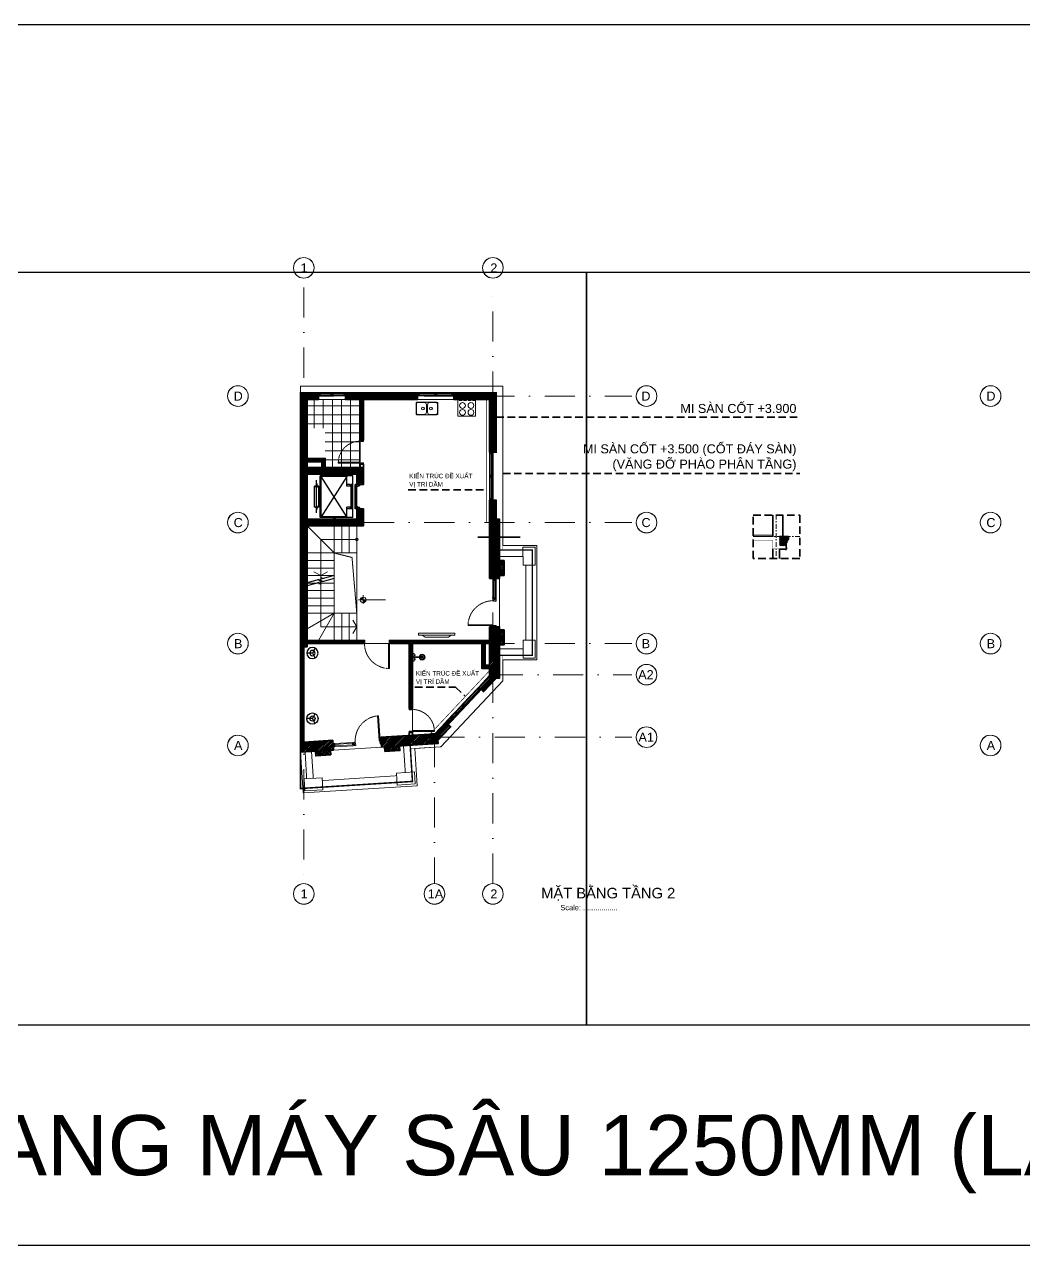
# Model space of a CAD drawing. Header units: millimetres. Extents: x -507089 to 1145492, y -1925330 to 49778.
# Drawn here: x 252028 to 285213, y -207316 to -166770 of the extents above; entities that cross this region are included whole.
import ezdxf
from ezdxf.enums import TextEntityAlignment as Align

# ---------------------------------------------------------------- set-up
doc = ezdxf.new("R2010")
doc.units = ezdxf.units.MM
doc.header["$MEASUREMENT"] = 0
doc.set_wipeout_variables(frame=1)
for name, pattern in [('DASHDOT', [1, 0.5, -0.25, 0, -0.25]), ('DASHED2', [0.375, 0.25, -0.125]), ('HIDDEN', [0.75, 0.5, -0.25])]:
    doc.linetypes.add(name, pattern=pattern)
doc.layers.get('Defpoints').update_dxf_attribs({"color": 6})
for name, color, linetype in [('8', 8, 'Continuous'), ('A-NOITHAT', 252, 'Continuous'), ('Noi that', 252, 'Continuous')]:
    doc.layers.add(name, color=color, linetype=linetype)
for name, color, linetype, lineweight in [('A-_FURT----_NOITHAT', 35, 'Continuous', 5), ('A-COT VACH', 2, 'Continuous', 35), ('A-CUA', 25, 'Continuous', 5), ('A-HATCH', 251, 'Continuous', 5), ('A-HOAN THIEN VUA', 144, 'Continuous', 5), ('A-KY HIEU', 34, 'Continuous', 20), ('A-NET CAT', 214, 'Continuous', 30), ('A-NET KHUAT', 250, 'HIDDEN', 9), ('A-NET MANH', 8, 'Continuous', 9), ('A-NET THAY', 125, 'Continuous', 18), ('A-NOI THAT', 44, 'Continuous', 9), ('A-THIET BI WC', 152, 'Continuous', 9), ('A-TRUC', 251, 'DASHDOT', 5), ('A-TUONG', 7, 'Continuous', 35), ('E-NoiThat', 32, 'Continuous', 9), ('I-WALL', 2, 'Continuous', 9)]:
    doc.layers.add(name, color=color, linetype=linetype, lineweight=lineweight)
doc.layers.add('LUOI GIONG', color=160, linetype='Continuous', plot=False)
doc.layers.get('A-NOI THAT').off()
doc.styles.add('A1-arial', font='arial.ttf', dxfattribs={"width": 0.8})
doc.styles.get("Standard").update_dxf_attribs({"font": 'arial.ttf'})

# ---------------------------------------------------------------- blocks, each defined once
blk = doc.blocks.new('cot 220')
at = {"layer": 'A-COT VACH'}
h = blk.add_hatch(color=251, dxfattribs=at)
h.dxf.hatch_style = 1
h.paths.add_polyline_path([(110, 110), (-110, 110), (-110, -110), (110, -110)])
blk.add_lwpolyline([(-110, -110), (110, -110), (110, 110), (-110, 110)], close=True, dxfattribs=at)
blk = doc.blocks.new('AP11B2')
at = {"layer": 'A-NOITHAT'}
for p, q in [((-725, 166), (-725, 1292)), ((725, 1292), (-725, 1292)), ((558, 1417), (-568, 1417)), ((-435, 1392), (-435, 1442)), ((-385, 1392), (-385, 1442)), ((-335, 1442), (-385, 1442)), ((-335, 1392), (-385, 1392)), ((360, 1492), (-360, 1492)), ((-360, 1342), (-360, 1492)), ((360, 1342), (-360, 1342)), ((-335, 1392), (-335, 1442)), ((385, 1442), (335, 1442)), ((335, 1392), (335, 1442)), ((385, 1392), (335, 1392)), ((360, 1342), (360, 1492)), ((385, 1392), (385, 1442)), ((435, 1392), (435, 1442)), ((725, 166), (725, 1292)), ((-850, 757), (-850, 857)), ((-750, 757), (-750, 857)), ((-695, 366), (-695, 1262)), ((695, 1262), (-695, 1262)), ((695, 366), (-695, 1262)), ((-695, 366), (695, 1262)), ((695, 366), (695, 1262)), ((750, 757), (750, 857)), ((850, 757), (850, 857)), ((-750, 807), (-850, 807)), ((750, 807), (850, 807)), ((725, 166), (-725, 166)), ((-360, 366), (-695, 366)), ((-420, 246), (-420, 366)), ((-360, 246), (-420, 246)), ((417, 226), (-417, 226)), ((-417, 186), (-417, 226)), ((417, 186), (-417, 186)), ((417, 79), (-417, 79)), ((-417, 39), (-417, 79)), ((417, 39), (-417, 39)), ((-407, -67), (-407, 25)), ((-367, 25), (-407, 25)), ((-360, 246), (-360, 366)), ((-357, -15), (-357, 15)), ((0, 186), (0, 226)), ((0, 39), (0, 79)), ((357, -15), (357, 15)), ((695, 366), (360, 366)), ((360, 246), (360, 366)), ((420, 246), (360, 246)), ((407, 25), (367, 25)), ((407, -67), (407, 25)), ((417, 186), (417, 226)), ((417, 39), (417, 79)), ((420, 246), (420, 366)), ((-387, -77), (-397, -77)), ((-377, -67), (-377, -25)), ((-367, -25), (-377, -25)), ((377, -25), (367, -25)), ((377, -67), (377, -25)), ((397, -77), (387, -77))]:
    blk.add_line(p, q, dxfattribs=at)
for centre, start, end in [((-367, 15), 0, 90), ((367, 15), 90, 180), ((-397, -67), 180, 270), ((-387, -67), 270, 0), ((-367, -15), 270, 0), ((367, -15), 180, 270), ((387, -67), 180, 270), ((397, -67), 270, 0)]:
    blk.add_arc(centre, 10, start, end, dxfattribs=at)
for p in [(-900, 0), (900, 0)]:
    blk.add_point(p, dxfattribs=at)
blk = doc.blocks.new('cum tm 2')
at = {"layer": 'A-NET THAY'}
blk.add_line((-1650, -1370), (-1650, -570), dxfattribs=at)
at = {"layer": 'A-TUONG'}
for points in [[(0, 0), (-1870, 0), (-1870, -570), (-1650, -570), (-1650, -220), (0, -220)], [(0, -1720), (-1650, -1720), (-1650, -1370), (-1870, -1370), (-1870, -1940), (0, -1940)]]:
    blk.add_lwpolyline(points, dxfattribs=at)
at = {"layer": 'E-NoiThat', "xscale": 0.9583333333333351, "yscale": 0.9583333333333351, "zscale": 0.9583333333333351, "rotation": 270}
blk.add_blockref('AP11B2', (-1674, -970), dxfattribs=at)
blk = doc.blocks.new('*U198')
blk.add_line((100, 70), (867, 70))
for points in [[(-147, 1067), (-147, 1007), (-40, 1007), (-40, 1017), (0, 1017), (0, 1067)], [(-147, 0), (-147, 60), (-40, 60), (-40, 50), (0, 50), (0, 0)], [(0, 50), (967, 50), (967, 90), (0, 90)], [(100, 50), (100, 90), (867, 90), (867, 50)]]:
    blk.add_lwpolyline(points, close=True)
at = {"linetype": 'HIDDEN'}
blk.add_arc((0, 50), 967, 360, 90, dxfattribs=at)
blk = doc.blocks.new('*U193')
at = {"layer": 'A-CUA', "color": 32}
for points in [[(60, -40), (45, -40), (45, -18), (0, -18), (0, -40), (0, -40), (0, -82), (0, -82), (0, -103), (45, -103), (45, -82), (60, -82)], [(30, -82), (60, -82), (60, -40), (30, -40)], [(443, -82), (413, -82), (413, -40), (443, -40)], [(473, -82), (457, -82), (457, -40), (473, -40), (473, -18), (427, -18), (427, -40), (443, -40), (443, -82), (427, -82), (427, -103), (473, -103)], [(457, -82), (487, -82), (487, -40), (457, -40)], [(840, -40), (855, -40), (855, -18), (900, -18), (900, -40), (900, -40), (900, -82), (900, -82), (900, -103), (855, -103), (855, -82), (840, -82)], [(870, -82), (840, -82), (840, -40), (870, -40)]]:
    blk.add_lwpolyline(points, close=True, dxfattribs=at)
at = {"layer": 'A-CUA', "color": 37, "lineweight": -2}
for points in [[(45, -18), (427, -18), (427, -40), (45, -40)], [(45, -82), (427, -82), (427, -103), (45, -103)], [(855, -18), (473, -18), (473, -40), (855, -40)], [(855, -82), (473, -82), (473, -103), (855, -103)]]:
    blk.add_lwpolyline(points, close=True, dxfattribs=at)
blk = doc.blocks.new('*U199')
at = {"layer": 'A-CUA', "color": 32}
for points in [[(60, -40), (45, -40), (45, -18), (0, -18), (0, -40), (0, -40), (0, -82), (0, -82), (0, -103), (45, -103), (45, -82), (60, -82)], [(30, -82), (60, -82), (60, -40), (30, -40)], [(593, -82), (563, -82), (563, -40), (593, -40)], [(623, -82), (608, -82), (608, -40), (623, -40), (623, -18), (578, -18), (578, -40), (593, -40), (593, -82), (578, -82), (578, -103), (623, -103)], [(608, -82), (638, -82), (638, -40), (608, -40)], [(1140, -40), (1155, -40), (1155, -18), (1200, -18), (1200, -40), (1200, -40), (1200, -82), (1200, -82), (1200, -103), (1155, -103), (1155, -82), (1140, -82)], [(1170, -82), (1140, -82), (1140, -40), (1170, -40)]]:
    blk.add_lwpolyline(points, close=True, dxfattribs=at)
at = {"layer": 'A-CUA', "color": 37, "lineweight": -2}
for points in [[(45, -18), (578, -18), (578, -40), (45, -40)], [(45, -82), (578, -82), (578, -103), (45, -103)], [(1155, -18), (623, -18), (623, -40), (1155, -40)], [(1155, -82), (623, -82), (623, -103), (1155, -103)]]:
    blk.add_lwpolyline(points, close=True, dxfattribs=at)
blk = doc.blocks.new('châu')
at = {"layer": 'E-NoiThat'}
for p, q in [((3890579, 472877), (3890579, 472573)), ((3890830, 472924), (3890626, 472924)), ((3890906, 472601), (3890906, 472848)), ((3890944, 472601), (3890944, 472848)), ((3891020, 472924), (3891225, 472924)), ((3891272, 472877), (3891272, 472573)), ((3890626, 472525), (3890830, 472525)), ((3891225, 472525), (3891020, 472525))]:
    blk.add_line(p, q, dxfattribs=at)
blk.add_lwpolyline([(3891239, 472511), (3890612, 472511, -0.414214), (3890564, 472558), (3890564, 472891, -0.414214), (3890612, 472938), (3891239, 472938, -0.414214), (3891286, 472891), (3891286, 472558, -0.414214)], format="xyb", close=True, dxfattribs=at)
for centre in [(3890792, 472725), (3891058, 472725)]:
    blk.add_circle(centre, 47.5, dxfattribs=at)
for centre, radius, start, end in [((3890626, 472877), 47.5, 90, 180), ((3890830, 472848), 76, 0, 90), ((3891020, 472848), 76, 90, 180), ((3891225, 472877), 47.5, 0, 90), ((3890626, 472573), 47.5, 180, 270), ((3890830, 472601), 76, 270, 0), ((3891020, 472601), 76, 180, 270), ((3891225, 472573), 47.5, 270, 0)]:
    blk.add_arc(centre, radius, start, end, dxfattribs=at)
blk = doc.blocks.new('BEP')
at = {"layer": 'E-NoiThat', "linetype": 'HIDDEN', "ltscale": 200}
blk.add_line((3888723, 472985), (3889313, 472985), dxfattribs=at)
at = {"layer": 'E-NoiThat'}
for p, q in [((3888723, 472465), (3888723, 472985)), ((3889313, 472465), (3889313, 472985)), ((3888723, 472465), (3889313, 472465))]:
    blk.add_line(p, q, dxfattribs=at)
for centre in [(3888877, 472823), (3889159, 472823), (3888877, 472595), (3889159, 472595)]:
    blk.add_circle(centre, 95.6, dxfattribs=at)
blk = doc.blocks.new('44')
at = {"layer": '8', "linetype": 'ByBlock'}
for p, q in [((1394251, -169937), (1394364, -169838)), ((1394364, -169838), (1394335, -169691)), ((1394364, -169838), (1394506, -169887))]:
    blk.add_line(p, q, dxfattribs=at)
at = {"layer": 'Noi that'}
for radius in [150, 70]:
    blk.add_circle((1394364, -169838), radius, dxfattribs=at)
blk = doc.blocks.new('cum giuopng ngu 2')
for p, q in [((-408, 768), (-672, 624)), ((-672, 624), (-191, 0)), ((-568, 497), (-568, 240)), ((-191, 0), (-408, 768)), ((-191, -768), (-191, 768)), ((-672, -624), (-191, 0)), ((-520, 192), (-425, 192)), ((-191, 0), (-408, -768)), ((-378, 240), (-378, 265)), ((-568, -497), (-568, -240)), ((-520, -192), (-425, -192)), ((-378, -240), (-378, -265)), ((-408, -768), (-672, -624))]:
    blk.add_line(p, q)
at = {"color": 0}
for points in [[(-575, 1375), (0, 1375), (0, 800), (-575, 800)], [(0, -800), (0, 800), (-2000, 800), (-2000, -800)], [(-575, -1375), (0, -1375), (0, -800), (-575, -800)]]:
    blk.add_lwpolyline(points, close=True, dxfattribs=at)
blk.add_lwpolyline([(-32, -768), (-32, 768), (-1968, 768), (-1968, -768)], close=True)
for centre, start, end in [((-520, 240), 180, 270), ((-425, 240), 270, 0), ((-520, -240), 90, 180), ((-425, -240), 0, 90)]:
    blk.add_arc(centre, 47.6, start, end)
for p, xscale, yscale, zscale, rotation in [((539614, 1654274), 1.238095236366831, 1.238095236366831, 1.238095236366831, 258.8584858480441), ((539614, -1654274), -1.23809523636683, 1.23809523636683, 1.23809523636683, 281.1415141519559)]:
    blk.add_blockref('44', p, dxfattribs=dict(xscale=xscale, yscale=yscale, zscale=zscale, rotation=rotation))
blk = doc.blocks.new('*U192')
blk.add_line((70, -100), (70, -1000))
for points in [[(0, 147), (60, 147), (60, 40), (50, 40), (50, 0), (0, 0)], [(50, 0), (50, -1100), (90, -1100), (90, 0)], [(1200, 147), (1140, 147), (1140, 40), (1150, 40), (1150, 0), (1200, 0)], [(50, -100), (90, -100), (90, -1000), (50, -1000)]]:
    blk.add_lwpolyline(points, close=True)
at = {"linetype": 'HIDDEN'}
blk.add_arc((50, 0), 1100, 270, 0, dxfattribs=at)
blk = doc.blocks.new('*U195')
blk.add_line((-70, 100), (-70, 867))
for points in [[(-50, 0), (-50, 967), (-90, 967), (-90, 0)], [(-50, 100), (-90, 100), (-90, 867), (-50, 867)], [(-1067, -147), (-1007, -147), (-1007, -40), (-1017, -40), (-1017, 0), (-1067, 0)], [(0, -147), (-60, -147), (-60, -40), (-50, -40), (-50, 0), (0, 0)]]:
    blk.add_lwpolyline(points, close=True)
at = {"linetype": 'HIDDEN'}
blk.add_arc((-50, 0), 967, 90, 180, dxfattribs=at)
blk = doc.blocks.new('A$C2A980E36')
at = {"layer": 'A-THIET BI WC', "ltscale": 0.5}
blk.add_lwpolyline([(160, 60), (160, 30, -0.414214), (150, 20), (-150, 20, -0.414214), (-160, 30), (-160, 60, -0.414214), (-150, 70), (150, 70, -0.414214)], format="xyb", close=True, dxfattribs=at)
blk.add_lwpolyline([(-10, 0), (10, 0), (10, 400), (-10, 400)], close=True, dxfattribs=at)
for centre, radius in [((0, 400), 125), ((-85, 90), 20), ((0, 400), 100), ((0, 400), 50), ((85, 90), 20)]:
    blk.add_circle(centre, radius, dxfattribs=at)
blk = doc.blocks.new('A$C263B7D15')
at = {"layer": 'E-NoiThat', "ltscale": 0.5}
for p, q in [((-600, 70), (-600, 140)), ((-600, 140), (600, 140)), ((600, 70), (-600, 70)), ((-387, 0), (-485, 70)), ((387, 0), (-387, 0)), ((387, 0), (485, 70)), ((600, 140), (600, 70))]:
    blk.add_line(p, q, dxfattribs=at)
blk = doc.blocks.new('*U200')
at = {"layer": 'A-CUA', "color": 32}
for points in [[(60, -40), (45, -40), (45, -18), (0, -18), (0, -40), (0, -40), (0, -82), (0, -82), (0, -103), (45, -103), (45, -82), (60, -82)], [(30, -82), (60, -82), (60, -40), (30, -40)], [(792, -82), (762, -82), (762, -40), (792, -40)], [(822, -82), (807, -82), (807, -40), (822, -40), (822, -18), (777, -18), (777, -40), (792, -40), (792, -82), (777, -82), (777, -103), (822, -103)], [(807, -82), (837, -82), (837, -40), (807, -40)], [(1540, -40), (1555, -40), (1555, -18), (1600, -18), (1600, -40), (1600, -40), (1600, -82), (1600, -82), (1600, -103), (1555, -103), (1555, -82), (1540, -82)], [(1570, -82), (1540, -82), (1540, -40), (1570, -40)]]:
    blk.add_lwpolyline(points, close=True, dxfattribs=at)
at = {"layer": 'A-CUA', "color": 37, "lineweight": -2}
for points in [[(45, -18), (777, -18), (777, -40), (45, -40)], [(45, -82), (777, -82), (777, -103), (45, -103)], [(1555, -18), (822, -18), (822, -40), (1555, -40)], [(1555, -82), (822, -82), (822, -103), (1555, -103)]]:
    blk.add_lwpolyline(points, close=True, dxfattribs=at)
blk = doc.blocks.new('*U174')
blk.add_line((70, 100), (70, 1000))
for points in [[(50, 0), (50, 1100), (90, 1100), (90, 0)], [(50, 100), (90, 100), (90, 1000), (50, 1000)], [(0, -147), (60, -147), (60, -40), (50, -40), (50, 0), (0, 0)], [(1200, -147), (1140, -147), (1140, -40), (1150, -40), (1150, 0), (1200, 0)]]:
    blk.add_lwpolyline(points, close=True)
at = {"linetype": 'HIDDEN'}
blk.add_arc((50, 0), 1100, 0, 90, dxfattribs=at)
blk = doc.blocks.new('MC COT DAP MAT NGOAI 500X110')
blk.add_wipeout([(0, 0), (500, 0), (500, -150), (0, -150)]).dxf.layer = 'A-TUONG'
at = {"layer": 'A-HATCH'}
h = blk.add_hatch(dxfattribs=at)
h.set_pattern_fill('ANSI31', color=256, scale=300)
h.paths.add_polyline_path([(0, 0), (500, 0), (500, -150), (0, -150)])
at = {"layer": 'A-TUONG'}
blk.add_lwpolyline([(0, -150), (500, -150), (500, 0), (0, 0)], close=True, dxfattribs=at)
blk = doc.blocks.new('*U177')
at = {"layer": 'A-CUA', "color": 32}
for points in [[(60, -40), (45, -40), (45, -10), (0, -10), (0, -40), (0, -40), (0, -90), (0, -90), (0, -120), (45, -120), (45, -90), (60, -90)], [(30, -90), (60, -90), (60, -40), (30, -40)], [(640, -40), (655, -40), (655, -10), (700, -10), (700, -40), (700, -40), (700, -90), (700, -90), (700, -120), (655, -120), (655, -90), (640, -90)], [(670, -90), (640, -90), (640, -40), (670, -40)]]:
    blk.add_lwpolyline(points, close=True, dxfattribs=at)
at = {"layer": 'A-CUA', "color": 37, "lineweight": -2}
for points in [[(45, -10), (655, -10), (655, -40), (45, -40)], [(45, -90), (655, -90), (655, -120), (45, -120)]]:
    blk.add_lwpolyline(points, close=True, dxfattribs=at)
blk = doc.blocks.new('CUA DI BC T2 GIUA')
at = {"layer": 'A-CUA', "extrusion": (6.39569e-28, 2.15412e-27, -1), "xscale": 0.7500000000000003, "yscale": 0.7500000000000003, "zscale": -0.75, "rotation": 0.0006453063758319821}
blk.add_blockref('*U174', (0, 0), dxfattribs=at)
at = {"layer": 'A-TUONG', "xscale": -0.9999999999999999, "rotation": 359.9954232948177}
blk.add_blockref('MC COT DAP MAT NGOAI 500X110', (-1700, -220, 0), dxfattribs=at)
at = {"layer": 'A-NET THAY'}
blk.add_line((0, -220), (-1600, -220), dxfattribs=at)
at = {"layer": 'A-CUA', "xscale": -0.9999999999999999, "rotation": 0.0006453063756392937}
blk.add_blockref('*U177', (-900, 10), dxfattribs=at)
at = {"layer": 'A-TUONG', "rotation": 0.004576705182329176}
blk.add_blockref('MC COT DAP MAT NGOAI 500X110', (100, -220, 0), dxfattribs=at)
blk = doc.blocks.new('DAU COT BC')
blk.add_wipeout([(-200, 300), (200, 300), (200, -300), (-200, -300)]).dxf.layer = 'A-NET THAY'
at = {"layer": 'A-NET THAY'}
blk.add_lwpolyline([(-200, -300), (200, -300), (200, 300), (-200, 300)], close=True, dxfattribs=at)
blk = doc.blocks.new('Drawing Title - Metric')
at = {"style": 'A1-arial', "flags": 8}
blk.add_attdef('VIEWNAME', text='', height=4, dxfattribs=at).set_placement((25.62, -12.99), align=Align.BOTTOM_LEFT)
blk.add_attdef('VPSCALE', text='', height=2, dxfattribs=at).set_placement((54.7, -14.31), align=Align.TOP_RIGHT)
blk = doc.blocks.new('cotMB')
h = blk.add_hatch(color=256)
h.paths.add_polyline_path([(0, 156, 0.414214), (-156, 0), (0, 0)])
h.paths.add_polyline_path([(156, 0), (0, 0), (0, -156, 0.414214)])
for p, q in [((-256, 0), (1244, 0)), ((0, 256), (0, -206))]:
    blk.add_line(p, q)
blk.add_circle((0, 0), 156)
at = {"color": 6, "style": 'A1-arial'}
for tag, p in [('%%P0.000', (200, 85)), ('-0.050', (200, -317))]:
    blk.add_attdef(tag, p, '', height=250, dxfattribs=at)
blk = doc.blocks.new('Tag - Metric')
blk.add_lwpolyline([(0, 3.44), (-1.1, 3.26), (-2.06, 2.76), (-2.71, 2.12), (-3.13, 1.43), (-3.37, 0.73), (-3.44, 0), (-3.3, -0.99), (-2.83, -1.96), (-2.11, -2.72), (-1.16, -3.24), (0, -3.44), (1.28, -3.19), (2.29, -2.57), (2.96, -1.75), (3.33, -0.88), (3.44, 0), (3.34, 0.84), (3.08, 1.53), (2.65, 2.2), (1.84, 2.91), (1.07, 3.27), (0, 3.44)], close=True)
blk.add_circle((0, 0), 3.44)
at = {"style": 'A1-arial', "flags": 8}
blk.add_attdef('1', text='', height=3, dxfattribs=at).set_placement((0, 0), align=Align.MIDDLE_CENTER)

msp = doc.modelspace()

# ---------------------------------------------------------------- hatches: boundary and pattern name
at = {"layer": 'A-HATCH'}
h = msp.add_hatch(dxfattribs=at)
h.set_pattern_fill('ANSI31', color=256, scale=300)
h.paths.add_polyline_path([(261417, -179220), (261797, -179220), (261797, -179000), (261197, -179000), (261197, -190828), (261197, -190938), (262294, -190868), (262274, -190539), (261307, -190600), (261307, -187440), (261417, -187440)])
h.paths.add_polyline_path([(263287, -182850), (263067, -182850), (263067, -183200), (261417, -183200), (261417, -183420), (263287, -183420)])
h.paths.add_polyline_path([(263287, -181480), (261417, -181480), (261417, -181700), (263067, -181700), (263067, -182050), (263287, -182050)])
h.paths.add_polyline_path([(265087, -179000), (262697, -179000), (262697, -179220), (265087, -179220)])
h.paths.add_polyline_path([(263287, -179220), (263177, -179220), (263177, -180570), (263287, -180570)])
h.paths.add_polyline_path([(262017, -181180), (261417, -181180), (261417, -181290), (261907, -181290), (261907, -181480), (262017, -181480)], flags=17)
h.paths.add_polyline_path([(267807, -183200), (267697, -183200), (267697, -182570), (267477, -182570), (267477, -185170), (267807, -185170), (267807, -185070), (267807, -185070), (267807, -184570)])
h.paths.add_polyline_path([(267807, -187370), (267807, -187370), (267807, -186870), (267807, -186770), (267477, -186770), (267477, -188387), (267115, -188773), (267276, -188923), (267697, -188474), (267807, -188474)])
h.paths.add_polyline_path([(267327, -187330), (267217, -187330), (267217, -188150), (267477, -188150), (267477, -188040), (267327, -188040)], flags=17)
h.paths.add_polyline_path([(267477, -187220), (264187, -187220), (264187, -187330), (264807, -187330), (264807, -189480), (264917, -189480), (264917, -187330), (267477, -187330)])
h.paths.add_polyline_path([(263287, -187220), (261417, -187220), (261417, -187330), (263287, -187330)])
h.paths.add_polyline_path([(265759, -190539), (266181, -190090), (266020, -189939), (265658, -190325), (263870, -190438), (263891, -190767), (264490, -190730), (264490, -190730), (263991, -190761), (264001, -190911), (264500, -190879), (264490, -190730), (263991, -190761), (263991, -190761), (264490, -190730), (265766, -190649)])
h.paths.add_polyline_path([(266287, -179000), (266287, -179220), (267477, -179220), (267477, -180970), (267697, -180970), (267697, -179000)])
at = {"layer": 'A-HATCH', "ltscale": 100, "transparency": 33554687}
h = msp.add_hatch(dxfattribs=at)
h.set_pattern_fill('_USER', color=256, scale=300, double=1, pattern_type=0)
h.set_pattern_definition([(0, (-5182145.2, -294929.86), (0, 300), []), (90, (-5182145.2, -294929.86), (-300, 2e-14), [])])
h.paths.add_polyline_path([(263177, -179220), (261417, -179220), (261417, -180180), (262017, -180180), (262017, -181480), (263177, -181480)])
at = {"layer": 'A-HATCH', "ltscale": 0.1}
h = msp.add_hatch(dxfattribs=at)
h.set_pattern_fill('ANSI31', color=256, scale=8)
h.set_pattern_definition([(45, (-3326689.51, -553776.39), (-17.96051224, 17.96051224), [])])
h.paths.add_polyline_path([(277103, -184077), (277323, -184077), (277323, -183977), (277353, -183977), (277353, -183927), (277368, -183927), (277368, -183877), (277403, -183877), (277403, -183777), (277103, -183777)])
h.paths.add_polyline_path([(277323, -184132), (277323, -184177), (277103, -184177), (277103, -184192), (277303, -184192), (277303, -184207), (277323, -184207), (277323, -184192), (277338, -184192), (277338, -184132)])

# ---------------------------------------------------------------- linework, layer by layer
at = {"layer": 'A-HOAN THIEN VUA'}
msp.add_lwpolyline([(276233, -183727), (276883, -183727), (276883, -183777), (276233, -183777)], dxfattribs=at)
at = {"layer": 'A-NET CAT', "const_width": 10}
msp.add_lwpolyline([(276233, -183777), (277103, -183777), (277103, -184077), (277323, -184077), (277323, -184177), (276883, -184177), (276883, -183897), (276233, -183897)], dxfattribs=at)
at = {"layer": 'A-NET CAT'}
for points in [[(262317, -185070), (261914, -185178), (261901, -185130), (261831, -185252), (261818, -185204), (261418, -185311)], [(262317, -185170), (261914, -185278), (261901, -185230), (261831, -185352), (261818, -185304), (261418, -185411)]]:
    msp.add_lwpolyline(points, dxfattribs=at)
at = {"layer": 'A-NET KHUAT', "ltscale": 0.5}
msp.add_lwpolyline([(263067, -186320), (262908, -184467), (262317, -184320)], dxfattribs=at)
at = {"layer": 'A-NET MANH'}
for points in [[(261197, -179000), (261197, -178780), (267917, -178780), (267917, -184069)], [(267917, -187869), (267917, -188561), (265860, -190753), (264997, -190808), (265075, -192046), (261283, -192285), (261197, -190938)]]:
    msp.add_lwpolyline(points, dxfattribs=at)
at = {"layer": 'A-NET THAY'}
for p, q in [((262697, -179000), (261797, -179000)), ((261797, -179220), (262697, -179220)), ((263177, -181370), (263177, -180570)), ((262317, -184320), (261417, -183420)), ((262317, -183420), (262317, -187220)), ((262567, -183420), (262567, -184320)), ((262817, -183420), (262817, -184320)), ((263067, -183420), (263067, -184320)), ((263067, -184320), (261417, -184320)), ((263067, -186320), (263067, -184320)), ((262317, -184570), (261417, -184570)), ((262317, -184820), (261417, -184820)), ((262317, -185070), (261417, -185070)), ((262317, -185320), (261417, -185320)), ((262317, -185570), (261417, -185570)), ((262317, -185820), (261417, -185820)), ((262317, -186070), (261417, -186070)), ((263067, -186320), (261417, -186320)), ((262317, -186320), (261417, -186840)), ((262317, -186320), (261798, -187220)), ((262567, -186320), (262567, -187220)), ((262817, -186320), (262817, -187220)), ((263067, -186320), (263067, -187220)), ((267115, -188773), (266020, -189939)), ((266100, -190015, 0), (267196, -188848, 0)), ((264917, -189480), (264917, -190280))]:
    msp.add_line(p, q, dxfattribs=at)
at = {"layer": 'A-NET THAY', "ltscale": 100}
for p, q in [((266287, -179000), (265087, -179000)), ((266287, -179220), (265087, -179220)), ((267477, -180970), (267477, -182570)), ((267587, -180970), (267587, -182570))]:
    msp.add_line(p, q, dxfattribs=at)
at = {"layer": 'A-NET THAY', "color": 251, "ltscale": 10}
for p, q in [((261867, -186770), (261867, -183870)), ((263067, -183870), (261867, -183870)), ((263067, -186770), (261867, -186770))]:
    msp.add_line(p, q, dxfattribs=at)
at = {"layer": 'A-NET THAY', "ltscale": 10}
msp.add_lwpolyline([(261643, -184940), (261867, -185070), (262092, -184940)], dxfattribs=at)
at = {"layer": 'A-NET THAY', "color": 251, "ltscale": 10}
msp.add_lwpolyline([(262937, -186546), (263067, -186770), (262937, -186994)], dxfattribs=at)
at = {"layer": 'A-NET THAY', "elevation": 0}
for points in [[(264840, -190707), (264916, -191905), (261423, -192126), (261347, -190929)], [(261567, -190915), (261629, -191893), (264681, -191700), (264619, -190722)]]:
    msp.add_lwpolyline(points, dxfattribs=at)
at = {"layer": 'A-NET THAY', "ltscale": 10}
msp.add_circle((263067, -183870), 41.2, dxfattribs=at)
at = {"layer": 'A-TRUC', "ltscale": 2000}
for p, q in [((261307, -175500), (261307, -195297)), ((267587, -195297), (267587, -175500)), ((261307, -179110), (272197, -179110)), ((261307, -183310), (272197, -183310)), ((261307, -187330), (272197, -187330)), ((267587, -188360), (272197, -188360)), ((265647, -190435), (265647, -195297)), ((265647, -190435), (272197, -190435))]:
    msp.add_line(p, q, dxfattribs=at)
at = {"layer": 'A-TRUC', "linetype": 'DASHDOT', "ltscale": 300}
for p, q in [((276993, -183063), (276993, -184499)), ((277777, -183777), (276233, -183777))]:
    msp.add_line(p, q, dxfattribs=at)
at = {"layer": 'A-TUONG'}
for p, q in [((261797, -179000), (261797, -179220)), ((262697, -179000), (262697, -179220)), ((265087, -179220), (265087, -179000)), ((266287, -179220), (266287, -179000)), ((267477, -180970), (267697, -180970)), ((267477, -182570), (267697, -182570)), ((276883, -183063), (276883, -183777)), ((277213, -183063), (277213, -183777)), ((276883, -184177), (276883, -184499)), ((277103, -184177), (277103, -184499)), ((267477, -185170), (267807, -185170)), ((267477, -186770), (267807, -186770)), ((263287, -187220), (261417, -187220)), ((263287, -187330), (263287, -187220)), ((264187, -187220), (264187, -187330)), ((267477, -187220), (264187, -187220)), ((261417, -187330), (263287, -187330)), ((264187, -187330), (264807, -187330)), ((264807, -187330), (264807, -189480)), ((264917, -189480), (264917, -187330)), ((264917, -187330), (267477, -187330)), ((267276, -188923), (267115, -188773)), ((264807, -189480), (264917, -189480)), ((266181, -190090), (266020, -189939))]:
    msp.add_line(p, q, dxfattribs=at)
for points in [[(261197, -179000), (261197, -190828)], [(261797, -179000), (261197, -179000)], [(265087, -179000), (262697, -179000)], [(267697, -180970), (267697, -179000), (266287, -179000)], [(261797, -179220), (261417, -179220), (261417, -187440), (261307, -187440), (261307, -190600), (262274, -190539)], [(265087, -179220), (262697, -179220)], [(267477, -180970), (267477, -179220), (266287, -179220)], [(261417, -181180), (262017, -181180), (262017, -181480)], [(261417, -181290), (261907, -181290), (261907, -181480)], [(267477, -185170), (267477, -182570)], [(267697, -183200), (267697, -182570)], [(267807, -185170), (267807, -183200), (267697, -183200)], [(277103, -183777), (277403, -183777), (277403, -183877), (277368, -183877), (277368, -183927), (277353, -183927), (277353, -183977), (277323, -183977), (277323, -184132), (277338, -184132), (277338, -184192), (277323, -184192), (277323, -184207), (277303, -184207), (277303, -184192), (277103, -184192), (277103, -184177)], [(267115, -188773), (267477, -188387), (267477, -186770)], [(267697, -188474), (267807, -188474), (267807, -186770)], [(267217, -187330), (267217, -188150), (267477, -188150)], [(267327, -187330), (267327, -188040), (267477, -188040)], [(267276, -188923), (267697, -188474)], [(263870, -190438), (265658, -190325), (266020, -189939)], [(265759, -190539), (266181, -190090)], [(263891, -190767), (265766, -190649), (265759, -190539)], [(264807, -190379), (264807, -190280), (264917, -190280), (264917, -190372)], [(261197, -190828), (261197, -190938), (262294, -190868)]]:
    msp.add_lwpolyline(points, dxfattribs=at)
at = {"layer": 'A-TUONG', "color": 5, "linetype": 'DASHED2', "ltscale": 1000, "const_width": 20}
msp.add_lwpolyline([(267367, -183310), (267587, -183310), (267587, -179110), (267367, -179110)], close=True, dxfattribs=at)
at = {"layer": 'A-TUONG'}
for points in [[(263287, -180570), (263287, -179220), (263177, -179220), (263177, -180570)], [(263287, -181370), (263287, -181480), (263177, -181480), (263177, -181370)]]:
    msp.add_lwpolyline(points, close=True, dxfattribs=at)
at = {"layer": 'A-TUONG', "color": 2, "linetype": 'DASHED2', "ltscale": 1000}
msp.add_lwpolyline([(267697, -179805), (277787, -179805)], dxfattribs=at)
at = {"layer": 'A-TUONG', "color": 6, "linetype": 'DASHED2', "ltscale": 1000}
msp.add_lwpolyline([(267917, -181678), (277787, -181678)], dxfattribs=at)
at = {"layer": 'A-TUONG', "color": 5, "linetype": 'DASHED2', "ltscale": 1000}
for points in [[(264776, -182225), (267367, -182225)], [(264998, -188777), (266346, -188777), (266673, -189084)]]:
    msp.add_lwpolyline(points, dxfattribs=at)
at = {"layer": 'A-TUONG', "linetype": 'DASHED2', "ltscale": 1000}
msp.add_lwpolyline([(276233, -183063), (277777, -183063), (277777, -184499), (276233, -184499)], close=True, dxfattribs=at)
at = {"layer": 'A-TUONG', "color": 5, "linetype": 'DASHED2', "ltscale": 1000, "const_width": 20, "elevation": 0}
msp.add_lwpolyline([(265518, -190314), (265678, -190464), (267623, -188393), (267462, -188242)], close=True, dxfattribs=at)
at = {"layer": 'LUOI GIONG'}
for points in [[(245697, -175000), (270697, -175000), (270697, -200000), (245697, -200000)], [(270697, -175000), (295697, -175000), (295697, -200000), (270697, -200000)]]:
    msp.add_lwpolyline(points, close=True, dxfattribs=at)

# ---------------------------------------------------------------- block references
at = {"layer": 'A-_FURT----_NOITHAT', "xscale": -1}
msp.add_blockref('A$C263B7D15', (265721, -187120), dxfattribs=at)
at = {"layer": 'A-_FURT----_NOITHAT', "xscale": -0.8, "yscale": 0.8, "zscale": 0.8, "rotation": 270}
msp.add_blockref('A$C2A980E36', (264917, -187780), dxfattribs=at)
at = {"layer": 'A-COT VACH', "xscale": -1}
for p in [(261307, -179110), (267587, -179110), (261307, -181590), (263177, -181590), (261307, -183310), (263177, -183310), (267587, -183310), (261307, -187330), (267587, -187330), (267587, -188360), (265647, -190435), (261307, -190710)]:
    msp.add_blockref('cot 220', p, dxfattribs=at)
at = {"layer": 'A-CUA'}
for name, p in [('*U193', (261797, -179000)), ('*U199', (265087, -179000))]:
    msp.add_blockref(name, p, dxfattribs=at)
at = {"layer": 'A-CUA', "extrusion": (0, 0, -1), "xscale": 0.7500000000000002, "yscale": 0.7500000000000002, "zscale": -0.7500000000000002}
for name, p in [('*U198', (-263177, -181370)), ('*U192', (-264187, -187330))]:
    msp.add_blockref(name, p, dxfattribs=at)
at = {"layer": 'A-CUA', "xscale": -1}
for p, rotation in [((267581, -182570), 270), ((266095, -190010), 226.8094402161387)]:
    msp.add_blockref('*U200', p, dxfattribs=dict(at, rotation=rotation))
at = {"layer": 'A-CUA', "extrusion": (0, 0, -1), "xscale": -0.7500000000000002, "yscale": 0.7500000000000002, "zscale": -0.7500000000000002, "rotation": 90}
msp.add_blockref('*U195', (-264917, -190280), dxfattribs=at)
at = {"layer": 'A-KY HIEU', "xscale": 0.6000001304413576, "yscale": 0.6000001304413576, "zscale": 0.6000001304413576}
msp.add_blockref('cotMB', (263277, -185879), dxfattribs=at)
at = {"layer": 'A-KY HIEU', "xscale": 87.5, "yscale": 87.5, "zscale": 87.5}
msp.add_blockref('Drawing Title - Metric', (266947, -194756), dxfattribs=at).add_auto_attribs({'VPSCALE': 'Scale: .................', 'VIEWNAME': 'MẶT BẰNG TẦNG 2'})
at = {"layer": 'A-NOI THAT', "xscale": -1}
msp.add_blockref('cum giuopng ngu 2', (261307, -188730), dxfattribs=at)
at = {"layer": 'A-TUONG', "xscale": -1}
msp.add_blockref('cum tm 2', (261417, -181480), dxfattribs=at)
at = {"layer": 'I-WALL', "xscale": -1}
for name, p in [('châu', (4156321, -652245)), ('BEP', (4155736, -652245))]:
    msp.add_blockref(name, p, dxfattribs=at)

# ---------------------------------------------------------------- texts
at = {"layer": 'A-TUONG', "linetype": 'DASHED2', "ltscale": 1000}
for s, height, p in [('MI SÀN CỐT +3.900', 300, (277668, -179671)), ('MI SÀN CỐT +3.500 (CỐT ĐÁY SÀN)', 300, (277668, -181012)), ('(VĂNG ĐỠ PHÀO PHÂN TẦNG)', 300, (277668, -181518)), ('HỐ PIT THANG MÁY SÂU 1250MM (LẤY THEO Ý KIẾN CĐT - MR. HÀ)', 2000, (327130, -204982))]:
    msp.add_text(s, height=height, dxfattribs=at).set_placement(p, align=Align.RIGHT)
for s, p in [('KIẾN TRÚC ĐỀ XUẤT', (264809, -181838)), ('VỊ TRÍ DẦM', (264809, -182113)), ('VỊ TRÍ DẦM', (265031, -188665)), ('KIẾN TRÚC ĐỀ XUẤT', (265031, -188390))]:
    msp.add_text(s, height=150, dxfattribs=at).set_placement(p)

# ---------------------------------------------------------------- next in the draw order: block references
at = {"layer": 'A-KY HIEU'}
ref = msp.add_blockref('Tag - Metric', (261307, -174852), dxfattribs=dict(at, xscale=99.58624542824019, yscale=99.58624542824019, zscale=99.58624542824019, rotation=180))
ref.add_attrib('DETAIL#', '1', dxfattribs={"layer": '0', "height": 300, "style": 'A1-arial'}).set_placement((261317, -174853), align=Align.MIDDLE_CENTER)
ref = msp.add_blockref('Tag - Metric', (267587, -174852), dxfattribs=dict(at, xscale=99.58624542824019, yscale=99.58624542824019, zscale=99.58624542824019, rotation=180))
ref.add_attrib('DETAIL#', '2', dxfattribs={"layer": '0', "height": 300, "style": 'A1-arial'}).set_placement((267619, -174853), align=Align.MIDDLE_CENTER)
ref = msp.add_blockref('Tag - Metric', (259118, -179110), dxfattribs=dict(at, xscale=-99.58624542824019, yscale=99.58624542824019, zscale=99.58624542824019))
ref.add_attrib('DETAIL#', 'D', dxfattribs={"layer": '0', "height": 300, "style": 'A1-arial'}).set_placement((259128, -179110), align=Align.MIDDLE_CENTER)
ref = msp.add_blockref('Tag - Metric', (272689, -179110), dxfattribs=dict(at, xscale=99.58624542824019, yscale=99.58624542824019, zscale=99.58624542824019))
ref.add_attrib('DETAIL#', 'D', dxfattribs={"layer": '0', "height": 300, "style": 'A1-arial'}).set_placement((272669, -179110), align=Align.MIDDLE_CENTER)
ref = msp.add_blockref('Tag - Metric', (284118, -179110), dxfattribs=dict(at, xscale=-99.58624542824019, yscale=99.58624542824019, zscale=99.58624542824019))
ref.add_attrib('DETAIL#', 'D', dxfattribs={"layer": '0', "height": 300, "style": 'A1-arial'}).set_placement((284128, -179110), align=Align.MIDDLE_CENTER)
ref = msp.add_blockref('Tag - Metric', (259118, -183310), dxfattribs=dict(at, xscale=-99.58624542824019, yscale=99.58624542824019, zscale=99.58624542824019))
ref.add_attrib('DETAIL#', 'C', dxfattribs={"layer": '0', "height": 300, "style": 'A1-arial'}).set_placement((259128, -183310), align=Align.MIDDLE_CENTER)
ref = msp.add_blockref('Tag - Metric', (272689, -183310), dxfattribs=dict(at, xscale=99.58624542824019, yscale=99.58624542824019, zscale=99.58624542824019))
ref.add_attrib('DETAIL#', 'C', dxfattribs={"layer": '0', "height": 300, "style": 'A1-arial'}).set_placement((272674, -183310), align=Align.MIDDLE_CENTER)
ref = msp.add_blockref('Tag - Metric', (284118, -183310), dxfattribs=dict(at, xscale=-99.58624542824019, yscale=99.58624542824019, zscale=99.58624542824019))
ref.add_attrib('DETAIL#', 'C', dxfattribs={"layer": '0', "height": 300, "style": 'A1-arial'}).set_placement((284128, -183310), align=Align.MIDDLE_CENTER)
ref = msp.add_blockref('Tag - Metric', (259118, -187330), dxfattribs=dict(at, xscale=-99.58624542824019, yscale=99.58624542824019, zscale=99.58624542824019))
ref.add_attrib('DETAIL#', 'B', dxfattribs={"layer": '0', "height": 300, "style": 'A1-arial'}).set_placement((259128, -187330), align=Align.MIDDLE_CENTER)
ref = msp.add_blockref('Tag - Metric', (272689, -187330), dxfattribs=dict(at, xscale=99.58624542824019, yscale=99.58624542824019, zscale=99.58624542824019))
ref.add_attrib('DETAIL#', 'B', dxfattribs={"layer": '0', "height": 300, "style": 'A1-arial'}).set_placement((272670, -187330), align=Align.MIDDLE_CENTER)
ref = msp.add_blockref('Tag - Metric', (284118, -187330), dxfattribs=dict(at, xscale=-99.58624542824019, yscale=99.58624542824019, zscale=99.58624542824019))
ref.add_attrib('DETAIL#', 'B', dxfattribs={"layer": '0', "height": 300, "style": 'A1-arial'}).set_placement((284128, -187330), align=Align.MIDDLE_CENTER)
ref = msp.add_blockref('Tag - Metric', (272689, -188360), dxfattribs=dict(at, xscale=99.58624542824019, yscale=99.58624542824019, zscale=99.58624542824019))
ref.add_attrib('DETAIL#', 'A2', dxfattribs={"layer": '0', "height": 300, "style": 'A1-arial'}).set_placement((272670, -188360), align=Align.MIDDLE_CENTER)
ref = msp.add_blockref('Tag - Metric', (272689, -190435), dxfattribs=dict(at, xscale=99.58624542824019, yscale=99.58624542824019, zscale=99.58624542824019))
ref.add_attrib('DETAIL#', 'A1', dxfattribs={"layer": '0', "height": 300, "style": 'A1-arial'}).set_placement((272679, -190435), align=Align.MIDDLE_CENTER)
ref = msp.add_blockref('Tag - Metric', (259118, -190710), dxfattribs=dict(at, xscale=-99.58624542824019, yscale=99.58624542824019, zscale=99.58624542824019))
ref.add_attrib('DETAIL#', 'A', dxfattribs={"layer": '0', "height": 300, "style": 'A1-arial'}).set_placement((259128, -190710), align=Align.MIDDLE_CENTER)
ref = msp.add_blockref('Tag - Metric', (284118, -190710), dxfattribs=dict(at, xscale=-99.58624542824019, yscale=99.58624542824019, zscale=99.58624542824019))
ref.add_attrib('DETAIL#', 'A', dxfattribs={"layer": '0', "height": 300, "style": 'A1-arial'}).set_placement((284128, -190710), align=Align.MIDDLE_CENTER)
ref = msp.add_blockref('Tag - Metric', (261307, -195640), dxfattribs=dict(at, xscale=-99.58624542824019, yscale=99.58624542824019, zscale=99.58624542824019))
ref.add_attrib('DETAIL#', '1', dxfattribs={"layer": '0', "height": 300, "style": 'A1-arial'}).set_placement((261317, -195640), align=Align.MIDDLE_CENTER)
ref = msp.add_blockref('Tag - Metric', (265647, -195640), dxfattribs=dict(at, xscale=-99.58624542824019, yscale=99.58624542824019, zscale=99.58624542824019))
ref.add_attrib('DETAIL#', '1A', dxfattribs={"layer": '0', "height": 300, "style": 'A1-arial'}).set_placement((265679, -195640), align=Align.MIDDLE_CENTER)
ref = msp.add_blockref('Tag - Metric', (267587, -195640), dxfattribs=dict(at, xscale=-99.58624542824019, yscale=99.58624542824019, zscale=99.58624542824019))
ref.add_attrib('DETAIL#', '2', dxfattribs={"layer": '0', "height": 300, "style": 'A1-arial'}).set_placement((267619, -195640), align=Align.MIDDLE_CENTER)
at = {"layer": 'A-NET THAY', "rotation": 273.619928330595}
msp.add_blockref('DAU COT BC', (264699, -191808, 0), dxfattribs=at)
at = {"layer": 'A-NET THAY', "xscale": -1, "rotation": 93.6264939151444}
msp.add_blockref('DAU COT BC', (261626, -192003, 0), dxfattribs=at)
at = {"layer": 'A-TUONG', "xscale": -1, "rotation": 90.00000328773032}
msp.add_blockref('CUA DI BC T2 GIUA', (267587, -186770, 0), dxfattribs=at)
at = {"layer": 'A-TUONG', "rotation": 3.623207835139359}
msp.add_blockref('CUA DI BC T2 GIUA', (263877, -190548, 0), dxfattribs=at)

# ---------------------------------------------------------------- next in the draw order: linework, layer by layer
at = {"layer": 'A-NET MANH'}
msp.add_lwpolyline([(267917, -184069), (269048, -184069), (269048, -187869), (267917, -187869)], dxfattribs=at)
at = {"layer": 'A-NET THAY', "elevation": 0}
for points in [[(267807, -184219), (268898, -184219), (268898, -187719), (267807, -187719)], [(267807, -187499), (268678, -187499), (268678, -184441), (267807, -184441)]]:
    msp.add_lwpolyline(points, dxfattribs=at)
at = {"layer": 'A-TUONG'}
for p, q in [((262294, -190868, 0), (262274, -190539)), ((263870, -190438, 0), (263891, -190767, 0))]:
    msp.add_line(p, q, dxfattribs=at)
at = {"layer": 'A-TUONG', "linetype": 'DASHED2', "ltscale": 1000}
msp.add_lwpolyline([(267082, -183794, 50, 50, 0), (268499, -183794, 0, 0, 0), (276233, -183794, 0, 0, 0)], format="xyseb", dxfattribs=at)

# ---------------------------------------------------------------- next in the draw order: block references
at = {"layer": 'A-NET THAY', "rotation": 0.005243848741055239}
msp.add_blockref('DAU COT BC', (268787, -184429, 0), dxfattribs=at)
at = {"layer": 'A-NET THAY', "xscale": -1, "rotation": 180.0118094332905}
msp.add_blockref('DAU COT BC', (268788, -187509, 0), dxfattribs=at)

# ---------------------------------------------------------------- next in the draw order: linework, layer by layer
at = {"layer": 'A-TUONG', "color": 6, "linetype": 'DASHED2', "ltscale": 1000, "const_width": 20}
msp.add_lwpolyline([(267917, -187719), (268898, -187719), (268897, -184219), (267917, -184219), (267917, -178780), (261197, -178780), (261197, -192140), (264916, -191905), (264847, -190817), (265860, -190753), (267917, -188561)], close=True, dxfattribs=at)
at = {"layer": 'A-TUONG', "color": 2, "linetype": 'DASHED2', "ltscale": 1000, "const_width": 50, "elevation": 0}
msp.add_lwpolyline([(267697, -184219), (267697, -183200), (267697, -183200), (267697, -182570), (267587, -182570), (267587, -180970), (267697, -180970), (267697, -179000), (261197, -179000), (261197, -192140), (264916, -191905), (264833, -190598), (265759, -190539), (265759, -190539), (266181, -190090), (266100, -190015), (267196, -188848), (267276, -188923), (267697, -188474), (267697, -188474), (267697, -187719), (268898, -187719), (268898, -184219)], close=True, dxfattribs=at)
at = {"layer": 'Defpoints', "color": 1}
msp.add_lwpolyline([(218842, -166770), (356929, -166770), (356929, -207316), (218842, -207316)], close=True, dxfattribs=at)

doc.saveas('drawing.dxf')
